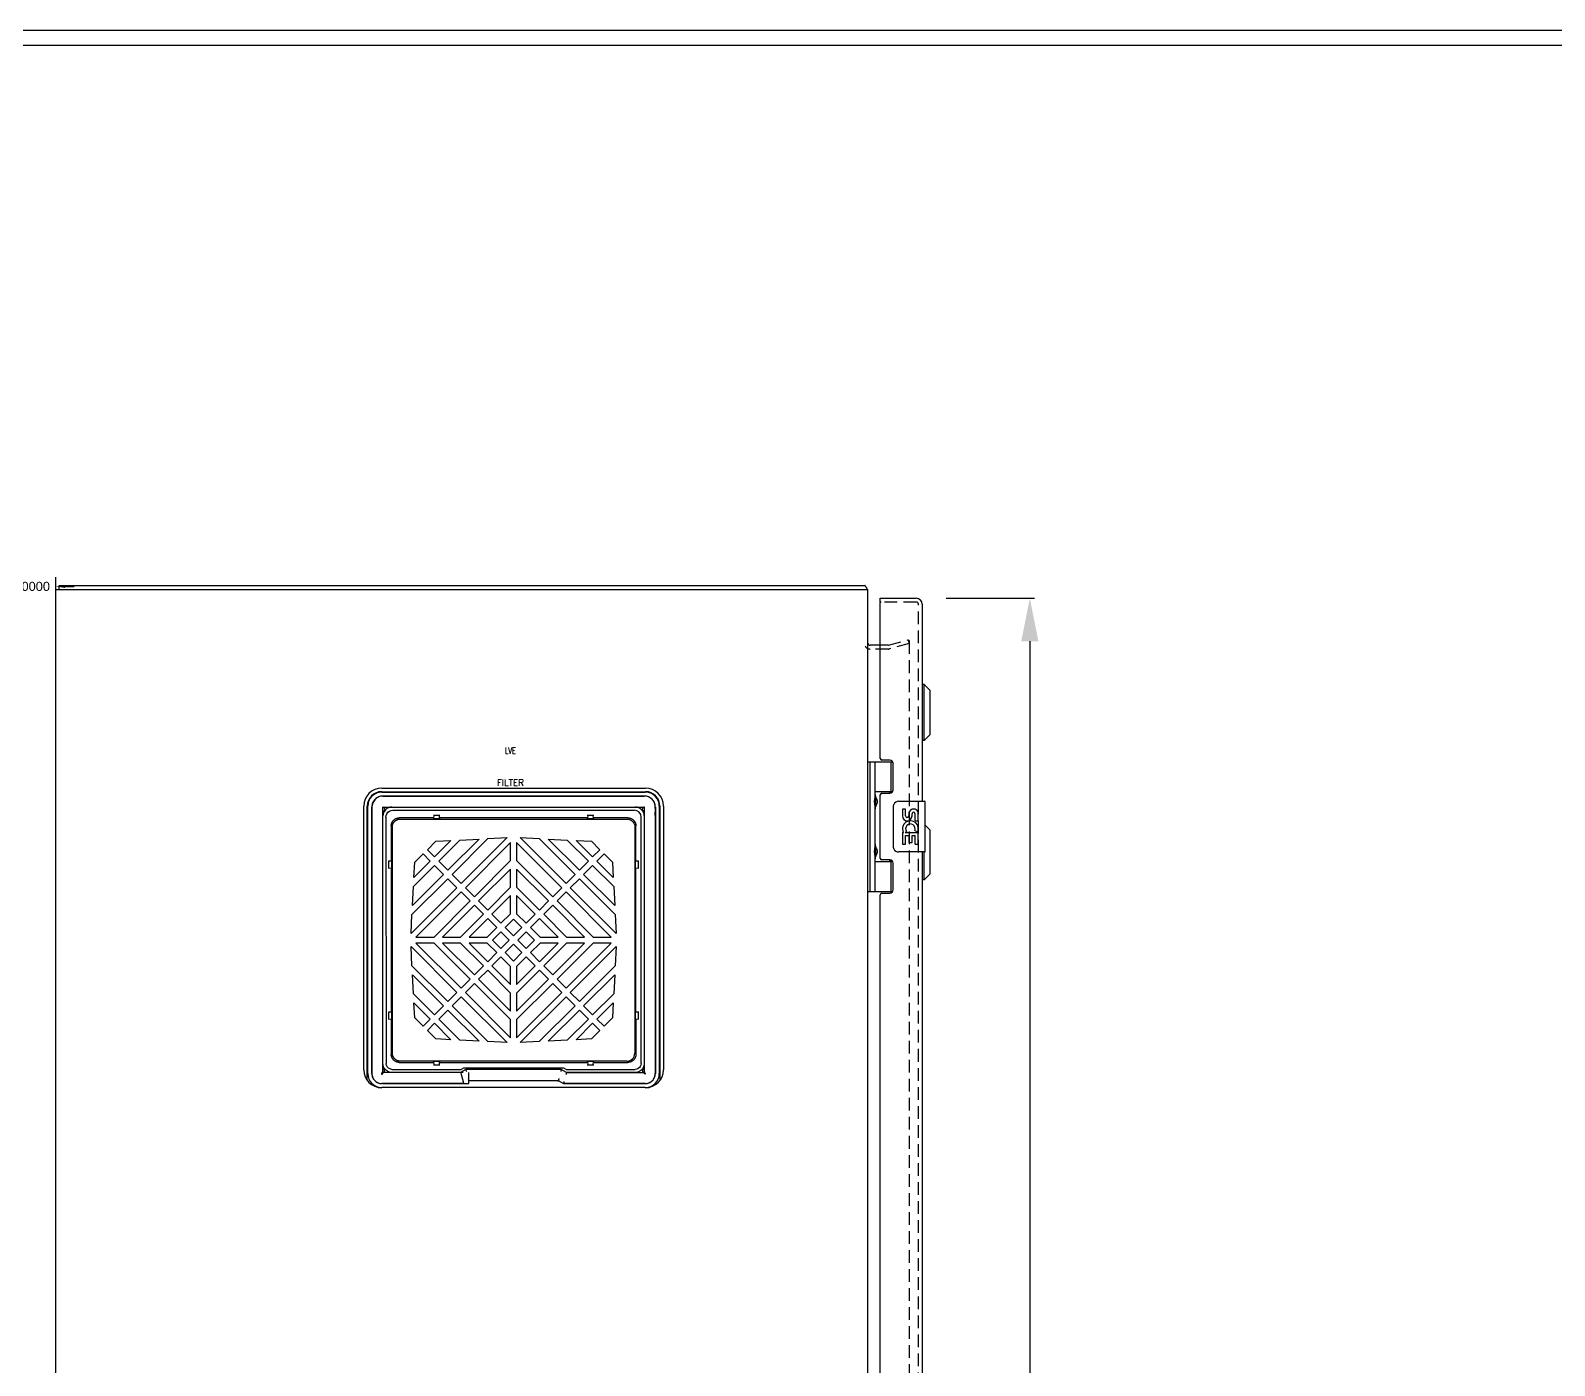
# Model space of a CAD drawing. Header units: inches. Extents: x 0 to 102, y 0 to 66.
# Drawn here: x 19.88 to 49.9, y 39.39 to 65.71 of the extents above; entities that cross this region are included whole.
import ezdxf
from ezdxf.enums import TextEntityAlignment as Align

# ---------------------------------------------------------------- set-up
doc = ezdxf.new("R2010")
doc.units = ezdxf.units.IN
doc.header["$MEASUREMENT"] = 0
doc.linetypes.add('HIDDEN', pattern=[0.375, 0.25, -0.125])
for name, color, linetype in [('DEFAULT_2', 8, 'HIDDEN'), ('DIMENSIONS', 7, 'Continuous'), ('DOOR_ASSEMBLY', 7, 'Continuous'), ('PLOC', 8, 'Continuous'), ('PMISC', 7, 'Continuous'), ('PSYMS', 7, 'Continuous')]:
    doc.layers.add(name, color=color, linetype=linetype)
doc.styles.add('Fields', font='simplex.shx', dxfattribs={"height": 0.185})
doc.styles.get("Standard").update_dxf_attribs({"font": 'arial.ttf'})
doc.styles.add('WD', font='romans.shx', dxfattribs={"height": 0.185})
doc.dimstyles.new('DIMSTYLE_1', dxfattribs={"dimtxt": 0.634328, "dimasz": 0.845771, "dimexe": 0.09, "dimexo": 0.07, "dimgap": 0.0375, "dimtad": 0, "dimtih": 1, "dimtoh": 1, "dimzin": 4, "dimdsep": 46, "dimtxsty": 'Standard', "dimblk": '_FILLED', "dimblk1": '_FILLED', "dimblk2": '_FILLED', "dimcen": 0.09, "dimadec": 3, "dimazin": 1, "dimtfac": 1, "dimtdec": 3, "dimtofl": 0, "dimtmove": 0, "dimatfit": 3, "dimldrblk": '_FILLED', "dimfxl": 1, "dimtolj": 1, "dimtzin": 4, "dimarcsym": 0})
doc.dimstyles.get("Standard").update_dxf_attribs({"dimtxt": 0.18, "dimasz": 0.18, "dimexe": 0.18, "dimexo": 0.0625, "dimgap": 0.09, "dimtad": 0, "dimtih": 1, "dimtoh": 1, "dimdec": 4, "dimzin": 0, "dimdsep": 46, "dimtxsty": 'Standard', "dimcen": 0.09, "dimadec": 0, "dimazin": 0, "dimtfac": 1, "dimtdec": 4, "dimtofl": 0, "dimtmove": 0, "dimatfit": 3, "dimfxl": 1, "dimtolj": 1, "dimtzin": 0, "dimarcsym": 0})

# ---------------------------------------------------------------- blocks, each defined once
blk = doc.blocks.new('RG_Master_Ver_4_2_2')
at = {"color": 3}
blk.add_line((34.028, 21.856), (0.25, 21.856), dxfattribs=at)
blk.add_lwpolyline([(0, -0.044), (34.25, -0.044), (34.25, 21.956), (0, 21.956)], close=True, dxfattribs=at)
at = {"style": 'Fields'}
for tag, p in [('DESCRIPTION_3', (13.116, 1.307)), ('DRN_3', (15.472, 1.307)), ('CHK_3', (16.529, 1.307)), ('APP_3', (17.552, 1.307)), ('DATE_3', (18.829, 1.307)), ('CUSTOMER', (28.997, 1.214)), ('DRAWING_DESC', (32.229, 1.246)), ('DESCRIPTION_2', (13.116, 0.951)), ('DRN_2', (15.472, 0.951)), ('CHK_2', (16.529, 0.951)), ('APP_2', (17.552, 0.951)), ('DATE_2', (18.829, 0.951)), ('SIZE', (30.715, 0.894)), ('DRAWING_#', (32.125, 0.894)), ('REV', (33.543, 0.894)), ('DESCRIPTION_1', (13.116, 0.596)), ('DRN_1', (15.472, 0.596)), ('CHK_1', (16.529, 0.596)), ('APP_1', (17.552, 0.596)), ('DATE_1', (18.829, 0.596)), ('PROJECT_#', (28.981, 0.581)), ('DRN_BY', (30.875, 0.524)), ('CHK_BY', (31.762, 0.524)), ('APP_BY', (32.75, 0.524)), ('SCALE', (33.652, 0.524)), ('PROJECT_NAME', (29.021, 0.176)), ('SHEETNUM', (32.753, 0.176)), ('TTL_SHTS', (33.547, 0.176))]:
    blk.add_attdef(tag, text='', height=0.125, dxfattribs=at).set_placement(p, align=Align.CENTER)
at = {"style": 'Fields', "flags": 9}
blk.add_attdef('WD_TB', (9.953, 0.194), '', height=0.0638, dxfattribs=at)
blk = doc.blocks.new('_FILLED')
at = {"color": 0, "linetype": 'ByBlock'}
blk.add_solid([(0, 0), (-1, 0.2), (-1, -0.2)], dxfattribs=at)
blk = doc.blocks.new('*D5')
at = {"layer": 'Defpoints', "color": 0, "linetype": 'Continuous', "transparency": 16777216}
for p in [(37.848, 54.516), (37.848, 19.016), (39.563, 19.016)]:
    blk.add_point(p, dxfattribs=at)
at = {"layer": 'DIMENSIONS', "color": 0, "linetype": 'Continuous', "lineweight": -2, "transparency": 16777216}
for p, q in [((37.918, 54.516), (39.653, 54.516)), ((39.563, 53.671), (39.563, 37.689)), ((39.563, 19.862), (39.563, 35.817)), ((37.918, 19.016), (39.653, 19.016))]:
    blk.add_line(p, q, dxfattribs=at)
at = {"layer": 'DIMENSIONS', "color": 0, "linetype": 'Continuous', "lineweight": -2, "transparency": 16777216, "xscale": 0.8457711443000001, "yscale": 0.8457711443000001, "zscale": 0.8457711443000001}
for p, rotation in [((39.563, 54.516), 90), ((39.563, 19.016), 270)]:
    blk.add_blockref('_FILLED', p, dxfattribs=dict(at, rotation=rotation))
at = {"layer": 'DIMENSIONS', "color": 0, "linetype": 'Continuous', "transparency": 16777216, "insert": (39.563, 37.652), "char_height": 0.6343, "width": 2.65522, "attachment_point": 2, "line_spacing_factor": 0.9}
blk.add_mtext('\\A1;35.50\\PDOOR', dxfattribs=at)
blk = doc.blocks.new('SEN_N12_FG44')
at = {"color": 7, "linetype": 'Continuous'}
for p, q in [((0.339, 5.89), (5.536, 5.89)), ((0.339, 5.819), (5.536, 5.819)), ((-0.015, 0.339), (-0.015, 5.536)), ((0.056, 0.126), (0.056, 5.536)), ((0.561, 5.456), (5.314, 5.456)), ((5.819, 5.536), (5.819, 0.126)), ((5.89, 5.536), (5.89, 0.339)), ((0.423, 5.318), (0.427, 5.351)), ((0.423, 5.318), (0.425, 0.642)), ((0.427, 5.351), (0.44, 5.384)), ((5.45, 0.462), (5.452, 5.318)), ((0.425, 0.642), (0.425, 0.462)), ((0.473, 0.371), (0.46, 0.383)), ((0.541, 0.347), (1.903, 0.344)), ((1.95, 0.372), (1.903, 0.344)), ((3.925, 0.372), (1.95, 0.372)), ((3.972, 0.344), (3.925, 0.372)), ((3.972, 0.344), (5.334, 0.347)), ((5.415, 0.382), (5.392, 0.364)), ((5.449, 0.458), (5.444, 0.431)), ((1.895, 0.285), (1.896, 0.282)), ((1.896, 0.282), (1.899, 0.271)), ((1.906, 0.245), (1.943, 0.106)), ((1.95, 0.081), (1.953, 0.07)), ((1.953, 0.07), (1.953, 0.067)), ((2.053, 0.067), (2.053, 0.285)), ((3.82, 0.106), (3.82, 0.126))]:
    blk.add_line(p, q, dxfattribs=at)
at = {"color": 6, "linetype": 'Continuous'}
for p, q in [((0.343, 5.812), (5.532, 5.812)), ((0.363, 5.734), (5.512, 5.734)), ((0.067, 0.264), (0.067, 5.536)), ((0.145, 0.264), (0.145, 5.516)), ((0.362, 5.516), (0.363, 5.516)), ((0.362, 5.516), (0.362, 5.516)), ((0.363, 5.516), (0.363, 5.517)), ((0.363, 0.423), (0.363, 5.517)), ((0.363, 5.516), (0.579, 5.516)), ((0.363, 5.516), (0.363, 5.516)), ((0.363, 5.516), (0.363, 5.516)), ((0.378, 5.508), (0.378, 5.507)), ((0.378, 5.507), (0.38, 5.506)), ((0.38, 5.506), (0.381, 5.505)), ((0.387, 5.501), (0.384, 5.503)), ((0.391, 5.495), (0.394, 5.49)), ((0.539, 5.515), (5.336, 5.515)), ((0.579, 5.516), (5.512, 5.516)), ((5.48, 5.457), (5.48, 5.457)), ((5.493, 5.504), (5.491, 5.503)), ((5.497, 5.507), (5.495, 5.506)), ((5.497, 5.507), (5.497, 5.507)), ((5.512, 5.517), (5.512, 0.281)), ((5.512, 5.516), (5.512, 5.516)), ((5.512, 5.516), (5.512, 5.516)), ((5.512, 5.516), (5.512, 5.516)), ((5.512, 5.516), (5.512, 5.516)), ((5.73, 5.516), (5.73, 0.264)), ((5.808, 5.536), (5.808, 0.264)), ((0.364, 0.461), (0.364, 5.34)), ((0.528, 5.146), (0.528, 4.465)), ((0.55, 0.664), (0.55, 5.124)), ((1.351, 5.304), (0.685, 5.304)), ((0.708, 5.281), (5.167, 5.281)), ((1.351, 5.304), (1.363, 5.289)), ((1.358, 5.355), (1.486, 5.355)), ((1.368, 5.355), (1.363, 5.289)), ((1.363, 5.289), (1.481, 5.289)), ((1.481, 5.289), (1.475, 5.355)), ((1.481, 5.289), (1.493, 5.304)), ((4.382, 5.304), (1.493, 5.304)), ((4.382, 5.304), (4.394, 5.289)), ((4.389, 5.355), (4.517, 5.355)), ((4.4, 5.355), (4.394, 5.289)), ((4.394, 5.289), (4.512, 5.289)), ((4.512, 5.289), (4.507, 5.355)), ((4.512, 5.289), (4.524, 5.304)), ((5.19, 5.304), (4.524, 5.304)), ((5.325, 5.124), (5.325, 0.664)), ((5.347, 4.465), (5.347, 5.146)), ((5.511, 5.34), (5.511, 0.461)), ((5.73, 5.064), (5.73, 5.308)), ((1.239, 4.676), (1.404, 4.841)), ((1.381, 4.534), (1.704, 4.857)), ((1.404, 4.841), (1.704, 4.857)), ((1.881, 4.866), (1.464, 4.45)), ((1.642, 4.272), (2.257, 4.886)), ((2.433, 4.895), (1.726, 4.188)), ((1.881, 4.866), (2.257, 4.886)), ((1.904, 4.01), (2.809, 4.915)), ((2.878, 4.818), (1.988, 3.927)), ((2.433, 4.895), (2.809, 4.915)), ((2.878, 4.461), (2.878, 4.818)), ((3.887, 3.927), (2.997, 4.818)), ((2.997, 4.818), (2.997, 4.461)), ((3.066, 4.915), (3.442, 4.895)), ((3.971, 4.01), (3.066, 4.915)), ((3.442, 4.895), (4.149, 4.188)), ((3.618, 4.886), (4.233, 4.272)), ((3.618, 4.886), (3.994, 4.866)), ((4.411, 4.45), (3.994, 4.866)), ((4.171, 4.857), (4.494, 4.534)), ((4.171, 4.857), (4.471, 4.841)), ((4.471, 4.841), (4.636, 4.676)), ((5.73, 4.786), (5.73, 5.064)), ((0.99, 4.428), (1.155, 4.592)), ((1.297, 4.45), (1.155, 4.592)), ((1.239, 4.676), (1.381, 4.534)), ((4.494, 4.534), (4.636, 4.676)), ((4.72, 4.592), (4.578, 4.45)), ((4.72, 4.592), (4.885, 4.428)), ((5.73, 0.478), (5.73, 4.786)), ((0.477, 4.307), (0.477, 4.458)), ((0.542, 4.453), (0.477, 4.447)), ((0.477, 4.317), (0.542, 4.312)), ((0.542, 4.453), (0.528, 4.465)), ((0.528, 4.3), (0.542, 4.312)), ((0.528, 4.3), (0.528, 1.489)), ((0.542, 4.312), (0.542, 4.453)), ((1.381, 4.367), (0.965, 3.951)), ((0.975, 4.127), (1.297, 4.45)), ((0.975, 4.127), (0.99, 4.428)), ((1.559, 4.188), (1.381, 4.367)), ((1.464, 4.45), (1.642, 4.272)), ((2.166, 3.749), (2.878, 4.461)), ((2.878, 4.294), (2.249, 3.665)), ((2.878, 3.938), (2.878, 4.294)), ((2.997, 4.461), (3.709, 3.749)), ((3.626, 3.665), (2.997, 4.294)), ((2.997, 4.294), (2.997, 3.938)), ((4.233, 4.272), (4.411, 4.45)), ((4.494, 4.367), (4.316, 4.188)), ((4.91, 3.951), (4.494, 4.367)), ((4.578, 4.45), (4.9, 4.127)), ((4.885, 4.428), (4.9, 4.127)), ((5.347, 4.465), (5.333, 4.453)), ((5.333, 4.453), (5.333, 4.312)), ((5.398, 4.447), (5.333, 4.453)), ((5.333, 4.312), (5.398, 4.317)), ((5.333, 4.312), (5.347, 4.3)), ((5.347, 1.489), (5.347, 4.3)), ((5.398, 4.307), (5.398, 4.458)), ((0.917, 3.023), (1.821, 3.927)), ((1.642, 4.105), (0.936, 3.399)), ((0.946, 3.575), (1.559, 4.188)), ((0.946, 3.575), (0.965, 3.951)), ((1.821, 3.927), (1.642, 4.105)), ((1.726, 4.188), (1.904, 4.01)), ((1.988, 3.927), (2.166, 3.749)), ((2.428, 3.487), (2.878, 3.938)), ((2.997, 3.938), (3.447, 3.487)), ((3.709, 3.749), (3.887, 3.927)), ((3.971, 4.01), (4.149, 4.188)), ((4.233, 4.105), (4.054, 3.927)), ((4.054, 3.927), (4.958, 3.023)), ((4.939, 3.399), (4.233, 4.105)), ((4.316, 4.188), (4.929, 3.575)), ((4.91, 3.951), (4.929, 3.575)), ((1.904, 3.843), (1.014, 2.953)), ((1.37, 2.953), (2.082, 3.665)), ((2.082, 3.665), (1.904, 3.843)), ((2.249, 3.665), (2.428, 3.487)), ((2.878, 3.771), (2.511, 3.403)), ((2.878, 3.414), (2.878, 3.771)), ((3.364, 3.403), (2.997, 3.771)), ((2.997, 3.771), (2.997, 3.414)), ((3.447, 3.487), (3.626, 3.665)), ((3.971, 3.843), (3.793, 3.665)), ((3.793, 3.665), (4.505, 2.953)), ((4.861, 2.953), (3.971, 3.843)), ((0.917, 3.023), (0.936, 3.399)), ((2.166, 3.582), (1.538, 2.953)), ((1.894, 2.953), (2.344, 3.403)), ((2.428, 3.32), (2.061, 2.953)), ((2.344, 3.403), (2.166, 3.582)), ((2.606, 3.142), (2.428, 3.32)), ((2.511, 3.403), (2.689, 3.225)), ((2.689, 3.225), (2.878, 3.414)), ((2.937, 3.306), (2.773, 3.142)), ((3.102, 3.142), (2.937, 3.306)), ((2.997, 3.414), (3.186, 3.225)), ((3.186, 3.225), (3.364, 3.403)), ((3.447, 3.32), (3.269, 3.142)), ((3.814, 2.953), (3.447, 3.32)), ((3.709, 3.582), (3.531, 3.403)), ((3.531, 3.403), (3.981, 2.953)), ((4.337, 2.953), (3.709, 3.582)), ((4.939, 3.399), (4.958, 3.023)), ((2.417, 2.953), (2.606, 3.142)), ((2.689, 3.058), (2.525, 2.894)), ((2.853, 2.894), (2.689, 3.058)), ((2.773, 3.142), (2.937, 2.977)), ((2.937, 2.977), (3.102, 3.142)), ((3.186, 3.058), (3.022, 2.894)), ((3.35, 2.894), (3.186, 3.058)), ((3.269, 3.142), (3.458, 2.953)), ((1.821, 1.862), (0.917, 2.766)), ((0.936, 2.39), (0.917, 2.766)), ((1.014, 2.953), (1.37, 2.953)), ((1.37, 2.835), (1.014, 2.835)), ((1.014, 2.835), (1.904, 1.945)), ((2.082, 2.123), (1.37, 2.835)), ((1.538, 2.953), (1.894, 2.953)), ((1.894, 2.835), (1.538, 2.835)), ((1.538, 2.835), (2.166, 2.207)), ((2.344, 2.385), (1.894, 2.835)), ((2.061, 2.953), (2.417, 2.953)), ((2.417, 2.835), (2.061, 2.835)), ((2.061, 2.835), (2.428, 2.468)), ((2.606, 2.647), (2.417, 2.835)), ((2.525, 2.894), (2.689, 2.73)), ((2.689, 2.73), (2.853, 2.894)), ((2.937, 2.811), (2.773, 2.647)), ((3.102, 2.647), (2.937, 2.811)), ((3.022, 2.894), (3.186, 2.73)), ((3.186, 2.73), (3.35, 2.894)), ((3.458, 2.835), (3.269, 2.647)), ((3.447, 2.468), (3.814, 2.835)), ((3.458, 2.953), (3.814, 2.953)), ((3.814, 2.835), (3.458, 2.835)), ((3.981, 2.835), (3.531, 2.385)), ((3.709, 2.207), (4.337, 2.835)), ((4.505, 2.835), (3.793, 2.123)), ((3.971, 1.945), (4.861, 2.835)), ((3.981, 2.953), (4.337, 2.953)), ((4.337, 2.835), (3.981, 2.835)), ((4.958, 2.766), (4.054, 1.862)), ((4.505, 2.953), (4.861, 2.953)), ((4.861, 2.835), (4.505, 2.835)), ((4.958, 2.766), (4.939, 2.39)), ((2.428, 2.468), (2.606, 2.647)), ((2.689, 2.563), (2.511, 2.385)), ((2.878, 2.374), (2.689, 2.563)), ((2.773, 2.647), (2.937, 2.482)), ((2.937, 2.482), (3.102, 2.647)), ((3.186, 2.563), (2.997, 2.374)), ((3.364, 2.385), (3.186, 2.563)), ((3.269, 2.647), (3.447, 2.468)), ((0.936, 2.39), (1.642, 1.683)), ((1.559, 1.6), (0.946, 2.213)), ((0.965, 1.837), (0.946, 2.213)), ((1.904, 1.945), (2.082, 2.123)), ((2.166, 2.207), (2.344, 2.385)), ((2.428, 2.301), (2.249, 2.123)), ((2.249, 2.123), (2.878, 1.494)), ((2.878, 1.851), (2.428, 2.301)), ((2.511, 2.385), (2.878, 2.018)), ((2.878, 2.018), (2.878, 2.374)), ((2.997, 2.018), (3.364, 2.385)), ((2.997, 2.374), (2.997, 2.018)), ((3.447, 2.301), (2.997, 1.851)), ((2.997, 1.494), (3.626, 2.123)), ((3.626, 2.123), (3.447, 2.301)), ((3.531, 2.385), (3.709, 2.207)), ((3.793, 2.123), (3.971, 1.945)), ((4.233, 1.683), (4.939, 2.39)), ((4.929, 2.213), (4.316, 1.6)), ((4.929, 2.213), (4.91, 1.837)), ((0.965, 1.837), (1.381, 1.422)), ((1.642, 1.683), (1.821, 1.862)), ((2.166, 2.04), (1.988, 1.862)), ((1.988, 1.862), (2.878, 0.971)), ((2.878, 1.327), (2.166, 2.04)), ((2.878, 1.494), (2.878, 1.851)), ((3.709, 2.04), (2.997, 1.327)), ((2.997, 0.971), (3.887, 1.862)), ((2.997, 1.851), (2.997, 1.494)), ((3.887, 1.862), (3.709, 2.04)), ((4.054, 1.862), (4.233, 1.683)), ((4.494, 1.422), (4.91, 1.837)), ((0.99, 1.361), (0.975, 1.661)), ((1.297, 1.338), (0.975, 1.661)), ((1.381, 1.422), (1.559, 1.6)), ((1.642, 1.516), (1.464, 1.338)), ((2.257, 0.902), (1.642, 1.516)), ((1.904, 1.778), (1.726, 1.6)), ((1.726, 1.6), (2.433, 0.893)), ((2.809, 0.873), (1.904, 1.778)), ((3.971, 1.778), (3.066, 0.873)), ((3.442, 0.893), (4.149, 1.6)), ((4.233, 1.516), (3.618, 0.902)), ((4.149, 1.6), (3.971, 1.778)), ((4.411, 1.338), (4.233, 1.516)), ((4.316, 1.6), (4.494, 1.422)), ((4.9, 1.661), (4.578, 1.338)), ((4.9, 1.661), (4.885, 1.361)), ((0.477, 1.33), (0.477, 1.482)), ((0.542, 1.477), (0.477, 1.471)), ((0.477, 1.341), (0.542, 1.335)), ((0.542, 1.477), (0.528, 1.489)), ((0.528, 1.323), (0.542, 1.335)), ((0.528, 1.323), (0.528, 0.642)), ((0.542, 1.335), (0.542, 1.477)), ((1.155, 1.196), (0.99, 1.361)), ((1.155, 1.196), (1.297, 1.338)), ((1.381, 1.255), (1.239, 1.112)), ((1.704, 0.931), (1.381, 1.255)), ((1.464, 1.338), (1.881, 0.922)), ((2.878, 0.971), (2.878, 1.327)), ((2.997, 1.327), (2.997, 0.971)), ((3.994, 0.922), (4.411, 1.338)), ((4.494, 1.255), (4.171, 0.931)), ((4.636, 1.112), (4.494, 1.255)), ((4.578, 1.338), (4.72, 1.196)), ((4.885, 1.361), (4.72, 1.196)), ((5.347, 1.489), (5.333, 1.477)), ((5.333, 1.477), (5.333, 1.335)), ((5.398, 1.471), (5.333, 1.477)), ((5.333, 1.335), (5.398, 1.341)), ((5.333, 1.335), (5.347, 1.323)), ((5.347, 1.323), (5.347, 0.642)), ((5.398, 1.33), (5.398, 1.482)), ((1.404, 0.947), (1.239, 1.112)), ((1.704, 0.931), (1.404, 0.947)), ((2.257, 0.902), (1.881, 0.922)), ((3.994, 0.922), (3.618, 0.902)), ((4.471, 0.947), (4.171, 0.931)), ((4.636, 1.112), (4.471, 0.947)), ((2.809, 0.873), (2.433, 0.893)), ((3.442, 0.893), (3.066, 0.873)), ((0.363, 0.359), (0.363, 0.423)), ((0.363, 0.315), (0.363, 0.359)), ((0.377, 0.394), (0.37, 0.416)), ((0.388, 0.373), (0.377, 0.394)), ((0.4, 0.354), (0.388, 0.373)), ((0.416, 0.337), (0.4, 0.354)), ((0.433, 0.322), (0.416, 0.337)), ((0.685, 0.485), (1.351, 0.485)), ((5.167, 0.507), (0.708, 0.507)), ((1.363, 0.499), (1.351, 0.485)), ((1.358, 0.434), (1.486, 0.434)), ((1.363, 0.499), (1.368, 0.434)), ((1.481, 0.499), (1.363, 0.499)), ((1.475, 0.434), (1.481, 0.499)), ((1.493, 0.485), (1.481, 0.499)), ((1.493, 0.485), (4.382, 0.485)), ((1.997, 0.344), (1.895, 0.285)), ((3.878, 0.344), (1.997, 0.344)), ((3.98, 0.285), (3.878, 0.344)), ((4.394, 0.499), (4.382, 0.485)), ((4.389, 0.434), (4.517, 0.434)), ((4.394, 0.499), (4.4, 0.434)), ((4.512, 0.499), (4.394, 0.499)), ((4.507, 0.434), (4.512, 0.499)), ((4.524, 0.485), (4.512, 0.499)), ((4.524, 0.485), (5.19, 0.485)), ((5.459, 0.337), (5.442, 0.322)), ((5.475, 0.354), (5.459, 0.337)), ((5.487, 0.373), (5.475, 0.354)), ((5.498, 0.394), (5.487, 0.373)), ((5.73, 0.416), (5.73, 0.478)), ((0.33, 0.263), (0.341, 0.264)), ((0.341, 0.264), (0.352, 0.265)), ((0.341, 0.251), (0.341, 0.245)), ((0.341, 0.245), (0.341, 0.241)), ((0.342, 0.285), (0.342, 0.28)), ((0.342, 0.28), (0.342, 0.27)), ((1.954, 0.066), (0.343, 0.066)), ((0.352, 0.265), (0.363, 0.265)), ((0.438, 0.285), (0.394, 0.285)), ((1.943, 0.285), (0.438, 0.285)), ((1.895, 0.285), (0.54, 0.285)), ((2.056, 0.126), (3.819, 0.126)), ((3.819, 0.126), (3.922, 0.067)), ((5.532, 0.066), (3.921, 0.066)), ((5.335, 0.285), (3.98, 0.285)), ((3.98, 0.285), (5.513, 0.285)), ((5.512, 0.265), (5.519, 0.265)), ((5.519, 0.265), (5.525, 0.264)), ((5.525, 0.264), (5.541, 0.263)), ((5.532, -0.011), (0.343, -0.011))]:
    blk.add_line(p, q, dxfattribs=at)
for points in [[(0.363, 5.734), (0.341, 5.733), (0.32, 5.73), (0.299, 5.725), (0.279, 5.718), (0.26, 5.708), (0.242, 5.697), (0.224, 5.685), (0.209, 5.67), (0.194, 5.654), (0.182, 5.637), (0.171, 5.619), (0.161, 5.6), (0.154, 5.579), (0.149, 5.559), (0.146, 5.538), (0.145, 5.516)], [(5.342, 5.733), (0.386, 5.733), (0.317, 5.729), (0.252, 5.703), (0.201, 5.661), (0.162, 5.6), (0.146, 5.528), (0.145, 5.454), (0.145, 5.377), (0.145, 5.298), (0.145, 1.089)], [(5.471, 5.733), (5.406, 5.733), (5.342, 5.733)], [(5.73, 5.308), (5.729, 5.383), (5.73, 5.452), (5.729, 5.523), (5.718, 5.586), (5.689, 5.643), (5.645, 5.688), (5.593, 5.718), (5.535, 5.732), (5.471, 5.733)], [(5.73, 5.516), (5.729, 5.538), (5.726, 5.559), (5.721, 5.579), (5.714, 5.6), (5.704, 5.619), (5.693, 5.637), (5.681, 5.654), (5.666, 5.67), (5.651, 5.685), (5.633, 5.697), (5.615, 5.708), (5.596, 5.718), (5.576, 5.725), (5.555, 5.73), (5.534, 5.733), (5.512, 5.734)], [(0.363, 5.516), (0.363, 5.516), (0.363, 5.516), (0.362, 5.516), (0.362, 5.516)], [(0.363, 5.516), (0.363, 5.516), (0.363, 5.516), (0.363, 5.516), (0.363, 5.516), (0.363, 5.516), (0.363, 5.516)], [(0.363, 5.516), (0.363, 5.516), (0.363, 5.516), (0.363, 5.516), (0.363, 5.516), (0.363, 5.516)], [(0.363, 5.516), (0.363, 5.516), (0.363, 5.516)], [(0.373, 5.436), (0.369, 5.435), (0.364, 5.434), (0.363, 5.434)], [(0.395, 5.456), (0.393, 5.453), (0.391, 5.451), (0.389, 5.448), (0.387, 5.445), (0.384, 5.443), (0.381, 5.44), (0.377, 5.438), (0.373, 5.436)], [(0.384, 5.503), (0.381, 5.505), (0.378, 5.507)], [(0.385, 5.502), (0.385, 5.502), (0.383, 5.504), (0.38, 5.506), (0.378, 5.507)], [(0.379, 5.507), (0.381, 5.506), (0.382, 5.505)], [(0.381, 5.505), (0.383, 5.504), (0.385, 5.503)], [(0.382, 5.505), (0.384, 5.503), (0.385, 5.502)], [(0.385, 5.503), (0.386, 5.501), (0.388, 5.499), (0.39, 5.498), (0.391, 5.496)], [(0.391, 5.495), (0.389, 5.498), (0.387, 5.5), (0.385, 5.502)], [(0.391, 5.496), (0.389, 5.498), (0.387, 5.501)], [(0.394, 5.49), (0.396, 5.485), (0.398, 5.48)], [(0.397, 5.463), (0.396, 5.46), (0.395, 5.456)], [(0.398, 5.471), (0.398, 5.467), (0.397, 5.463)], [(0.398, 5.48), (0.398, 5.475), (0.398, 5.471)], [(5.477, 5.475), (5.477, 5.478), (5.478, 5.482), (5.479, 5.485), (5.48, 5.488), (5.482, 5.492), (5.484, 5.495)], [(5.477, 5.467), (5.477, 5.47), (5.477, 5.472), (5.477, 5.475)], [(5.479, 5.46), (5.478, 5.462), (5.478, 5.465), (5.477, 5.467)], [(5.48, 5.457), (5.48, 5.458), (5.479, 5.46)], [(5.489, 5.444), (5.487, 5.446), (5.486, 5.448), (5.485, 5.449), (5.483, 5.451), (5.482, 5.453), (5.481, 5.455), (5.481, 5.456), (5.48, 5.457)], [(5.484, 5.495), (5.486, 5.498), (5.487, 5.499)], [(5.491, 5.503), (5.489, 5.501), (5.487, 5.499), (5.485, 5.497)], [(5.487, 5.499), (5.487, 5.5), (5.489, 5.501), (5.491, 5.503), (5.492, 5.504)], [(5.488, 5.501), (5.488, 5.5), (5.487, 5.499)], [(5.488, 5.5), (5.487, 5.5), (5.487, 5.499)], [(5.491, 5.503), (5.49, 5.502), (5.488, 5.501)], [(5.495, 5.44), (5.493, 5.441), (5.491, 5.443), (5.489, 5.444)], [(5.495, 5.506), (5.493, 5.505), (5.491, 5.503)], [(5.492, 5.504), (5.494, 5.505), (5.496, 5.507), (5.497, 5.507)], [(5.496, 5.507), (5.495, 5.506), (5.494, 5.505)], [(5.502, 5.436), (5.5, 5.437), (5.497, 5.439), (5.495, 5.44)], [(5.512, 5.434), (5.508, 5.434), (5.505, 5.435), (5.502, 5.436)], [(5.512, 5.516), (5.512, 5.516), (5.512, 5.516), (5.512, 5.516)], [(5.512, 5.516), (5.512, 5.516), (5.512, 5.516), (5.512, 5.516), (5.512, 5.516), (5.512, 5.516), (5.512, 5.516), (5.512, 5.516), (5.512, 5.516), (5.512, 5.516), (5.512, 5.516), (5.512, 5.516)], [(5.512, 5.516), (5.512, 5.516), (5.512, 5.516), (5.512, 5.516), (5.512, 5.516), (5.512, 5.516), (5.512, 5.516)], [(5.512, 5.516), (5.512, 5.516), (5.512, 5.516), (5.512, 5.516)], [(0.528, 5.146), (0.528, 5.153), (0.529, 5.16), (0.529, 5.166), (0.53, 5.173), (0.531, 5.179), (0.533, 5.185), (0.535, 5.191), (0.537, 5.197), (0.539, 5.203), (0.541, 5.209), (0.544, 5.215), (0.546, 5.22), (0.549, 5.225), (0.552, 5.23), (0.556, 5.235), (0.559, 5.24), (0.563, 5.245), (0.566, 5.249), (0.57, 5.253), (0.574, 5.258), (0.578, 5.261), (0.583, 5.265), (0.587, 5.269), (0.592, 5.273), (0.596, 5.276), (0.601, 5.279), (0.606, 5.282), (0.612, 5.285), (0.617, 5.288), (0.623, 5.291), (0.629, 5.293), (0.634, 5.295), (0.64, 5.297), (0.647, 5.299), (0.653, 5.3), (0.659, 5.301), (0.666, 5.302), (0.672, 5.303), (0.679, 5.304), (0.685, 5.304)], [(0.55, 5.124), (0.55, 5.127), (0.55, 5.13), (0.55, 5.133), (0.551, 5.136), (0.551, 5.14), (0.551, 5.143), (0.552, 5.146), (0.552, 5.149), (0.553, 5.152), (0.553, 5.155), (0.554, 5.158), (0.555, 5.161), (0.555, 5.164), (0.556, 5.167), (0.557, 5.17), (0.558, 5.173), (0.559, 5.176), (0.56, 5.178), (0.561, 5.181), (0.562, 5.184), (0.563, 5.187), (0.565, 5.19), (0.566, 5.193), (0.567, 5.196), (0.569, 5.198), (0.57, 5.201), (0.572, 5.204), (0.573, 5.206), (0.575, 5.209), (0.577, 5.212), (0.578, 5.214), (0.58, 5.217), (0.582, 5.219), (0.584, 5.221), (0.586, 5.224), (0.588, 5.226), (0.59, 5.229), (0.592, 5.231), (0.594, 5.233), (0.596, 5.235), (0.599, 5.238), (0.601, 5.24), (0.603, 5.242), (0.605, 5.244), (0.608, 5.246), (0.61, 5.248), (0.613, 5.25), (0.615, 5.251), (0.618, 5.253), (0.62, 5.255), (0.623, 5.257), (0.625, 5.258), (0.628, 5.26), (0.631, 5.261), (0.633, 5.263), (0.636, 5.264), (0.639, 5.266), (0.642, 5.267), (0.645, 5.268), (0.647, 5.269), (0.65, 5.271), (0.653, 5.272), (0.656, 5.273), (0.659, 5.274), (0.662, 5.275), (0.665, 5.276), (0.668, 5.276), (0.671, 5.277), (0.674, 5.278), (0.677, 5.278), (0.68, 5.279), (0.683, 5.28), (0.686, 5.28), (0.689, 5.28), (0.692, 5.281), (0.695, 5.281), (0.698, 5.281), (0.701, 5.281), (0.705, 5.281), (0.708, 5.281)], [(5.167, 5.281), (5.192, 5.279), (5.216, 5.274), (5.239, 5.264), (5.26, 5.251), (5.279, 5.235), (5.295, 5.217), (5.308, 5.196), (5.317, 5.173), (5.323, 5.149), (5.325, 5.124)], [(5.19, 5.304), (5.196, 5.304), (5.203, 5.303), (5.209, 5.302), (5.216, 5.301), (5.222, 5.3), (5.228, 5.299), (5.235, 5.297), (5.241, 5.295), (5.246, 5.293), (5.252, 5.291), (5.258, 5.288), (5.263, 5.285), (5.269, 5.282), (5.274, 5.279), (5.279, 5.276), (5.283, 5.273), (5.288, 5.269), (5.292, 5.265), (5.297, 5.261), (5.301, 5.258), (5.305, 5.253), (5.309, 5.249), (5.312, 5.245), (5.316, 5.24), (5.319, 5.235), (5.323, 5.23), (5.326, 5.225), (5.329, 5.22), (5.331, 5.215), (5.334, 5.209), (5.336, 5.203), (5.338, 5.197), (5.34, 5.191), (5.342, 5.185), (5.344, 5.179), (5.345, 5.173), (5.346, 5.166), (5.346, 5.16), (5.347, 5.153), (5.347, 5.146)], [(0.145, 1.089), (0.145, 0.985), (0.145, 0.887)], [(0.145, 0.887), (0.145, 0.708), (0.145, 0.625), (0.145, 0.471)], [(0.685, 0.485), (0.679, 0.485), (0.672, 0.485), (0.666, 0.486), (0.659, 0.487), (0.653, 0.488), (0.647, 0.49), (0.64, 0.491), (0.634, 0.493), (0.629, 0.495), (0.623, 0.498), (0.617, 0.5), (0.612, 0.503), (0.606, 0.506), (0.601, 0.509), (0.596, 0.512), (0.592, 0.516), (0.587, 0.519), (0.583, 0.523), (0.578, 0.527), (0.574, 0.531), (0.57, 0.535), (0.566, 0.539), (0.563, 0.544), (0.559, 0.548), (0.556, 0.553), (0.552, 0.558), (0.549, 0.563), (0.546, 0.568), (0.544, 0.574), (0.541, 0.579), (0.539, 0.585), (0.537, 0.591), (0.535, 0.597), (0.533, 0.603), (0.531, 0.609), (0.53, 0.616), (0.529, 0.622), (0.529, 0.629), (0.528, 0.635), (0.528, 0.642)], [(0.708, 0.507), (0.705, 0.507), (0.701, 0.507), (0.698, 0.507), (0.695, 0.507), (0.692, 0.508), (0.689, 0.508), (0.686, 0.508), (0.683, 0.509), (0.68, 0.509), (0.677, 0.51), (0.674, 0.511), (0.671, 0.511), (0.668, 0.512), (0.665, 0.513), (0.662, 0.514), (0.659, 0.515), (0.656, 0.516), (0.653, 0.517), (0.65, 0.518), (0.647, 0.519), (0.645, 0.52), (0.642, 0.521), (0.639, 0.523), (0.636, 0.524), (0.633, 0.526), (0.631, 0.527), (0.628, 0.529), (0.625, 0.53), (0.623, 0.532), (0.62, 0.533), (0.618, 0.535), (0.615, 0.537), (0.613, 0.539), (0.61, 0.541), (0.608, 0.543), (0.605, 0.545), (0.603, 0.547), (0.601, 0.549), (0.599, 0.551), (0.596, 0.553), (0.594, 0.555), (0.592, 0.557), (0.59, 0.56), (0.588, 0.562), (0.586, 0.564), (0.584, 0.567), (0.582, 0.569), (0.58, 0.572), (0.578, 0.574), (0.577, 0.577), (0.575, 0.579), (0.573, 0.582), (0.572, 0.585), (0.57, 0.587), (0.569, 0.59), (0.567, 0.593), (0.566, 0.596), (0.565, 0.598), (0.563, 0.601), (0.562, 0.604), (0.561, 0.607), (0.56, 0.61), (0.559, 0.613), (0.558, 0.616), (0.557, 0.619), (0.556, 0.622), (0.555, 0.625), (0.555, 0.628), (0.554, 0.631), (0.553, 0.634), (0.553, 0.637), (0.552, 0.64), (0.552, 0.643), (0.551, 0.646), (0.551, 0.649), (0.551, 0.652), (0.55, 0.655), (0.55, 0.658), (0.55, 0.661), (0.55, 0.664)], [(5.347, 0.642), (5.347, 0.635), (5.346, 0.629), (5.346, 0.622), (5.345, 0.616), (5.344, 0.609), (5.342, 0.603), (5.34, 0.597), (5.338, 0.591), (5.336, 0.585), (5.334, 0.579), (5.331, 0.574), (5.329, 0.568), (5.326, 0.563), (5.323, 0.558), (5.319, 0.553), (5.316, 0.548), (5.312, 0.544), (5.309, 0.539), (5.305, 0.535), (5.301, 0.531), (5.297, 0.527), (5.292, 0.523), (5.288, 0.519), (5.283, 0.516), (5.279, 0.512), (5.274, 0.509), (5.269, 0.506), (5.263, 0.503), (5.258, 0.5), (5.252, 0.498), (5.246, 0.495), (5.241, 0.493), (5.235, 0.491), (5.228, 0.49), (5.222, 0.488), (5.216, 0.487), (5.209, 0.486), (5.203, 0.485), (5.196, 0.485), (5.19, 0.485)], [(0.145, 0.471), (0.146, 0.399), (0.145, 0.329), (0.146, 0.26), (0.157, 0.198), (0.186, 0.144), (0.232, 0.101), (0.291, 0.074), (0.36, 0.067)], [(0.376, 0.351), (0.372, 0.353), (0.368, 0.355), (0.364, 0.356), (0.363, 0.356)], [(0.363, 0.265), (0.363, 0.281), (0.363, 0.301), (0.363, 0.329)], [(0.37, 0.416), (0.366, 0.438), (0.364, 0.461)], [(0.473, 0.299), (0.452, 0.309), (0.433, 0.322)], [(1.997, 0.344), (1.998, 0.342), (1.999, 0.339), (2, 0.332), (2.003, 0.324), (2.005, 0.315), (2.008, 0.304)], [(3.878, 0.344), (3.877, 0.342), (3.876, 0.339), (3.875, 0.332), (3.872, 0.324), (3.87, 0.315), (3.867, 0.304)], [(5.442, 0.322), (5.423, 0.309), (5.402, 0.299)], [(5.511, 0.461), (5.509, 0.438), (5.505, 0.416), (5.498, 0.394)], [(5.512, 0.356), (5.511, 0.356), (5.507, 0.355), (5.503, 0.353), (5.499, 0.351)], [(5.514, 0.067), (5.583, 0.073), (5.642, 0.101), (5.686, 0.141), (5.715, 0.191), (5.728, 0.241), (5.73, 0.299), (5.73, 0.416)], [(0.145, 0.264), (0.146, 0.245), (0.149, 0.226), (0.153, 0.207), (0.16, 0.188), (0.168, 0.171), (0.178, 0.154), (0.19, 0.139), (0.203, 0.124), (0.217, 0.111), (0.233, 0.099), (0.25, 0.089), (0.267, 0.081), (0.285, 0.075), (0.304, 0.07), (0.323, 0.067), (0.343, 0.066)], [(0.342, 0.27), (0.341, 0.262), (0.341, 0.251)], [(0.342, 0.285), (0.346, 0.284), (0.347, 0.284), (0.349, 0.284), (0.35, 0.283), (0.352, 0.283), (0.355, 0.281), (0.362, 0.272), (0.363, 0.265)], [(0.394, 0.285), (0.358, 0.285), (0.342, 0.285)], [(0.36, 0.067), (0.432, 0.067), (2.053, 0.067)], [(0.54, 0.285), (0.517, 0.287), (0.494, 0.291), (0.473, 0.299)], [(2.045, 0.165), (2.048, 0.155), (2.05, 0.145), (2.053, 0.137), (2.053, 0.135)], [(3.83, 0.165), (3.827, 0.155), (3.825, 0.145), (3.822, 0.137), (3.821, 0.131), (3.82, 0.127), (3.819, 0.126)], [(3.932, 0.106), (3.93, 0.099), (3.928, 0.093), (3.926, 0.086), (3.925, 0.079), (3.923, 0.074), (3.922, 0.07), (3.922, 0.068), (3.922, 0.067)], [(3.922, 0.067), (5.446, 0.067), (5.514, 0.067)], [(3.98, 0.285), (3.98, 0.284), (3.979, 0.281), (3.978, 0.277), (3.977, 0.272), (3.975, 0.266), (3.974, 0.259), (3.972, 0.252), (3.969, 0.245)], [(5.402, 0.299), (5.381, 0.291), (5.358, 0.287), (5.335, 0.285)], [(5.513, 0.285), (5.531, 0.285), (5.524, 0.283), (5.518, 0.279), (5.513, 0.271), (5.512, 0.265)], [(5.512, 0.265), (5.512, 0.267), (5.512, 0.281)], [(5.532, 0.066), (5.552, 0.067), (5.571, 0.07), (5.59, 0.075), (5.608, 0.081), (5.625, 0.089), (5.642, 0.099), (5.658, 0.111), (5.672, 0.124), (5.685, 0.139), (5.697, 0.154), (5.707, 0.171), (5.715, 0.188), (5.722, 0.207), (5.726, 0.226), (5.729, 0.245), (5.73, 0.264)]]:
    blk.add_lwpolyline(points, dxfattribs=at)
at = {"color": 7, "linetype": 'Continuous'}
for points in [[(0.44, 5.384), (0.461, 5.413), (0.49, 5.436)], [(0.49, 5.436), (0.524, 5.451), (0.561, 5.456)], [(0.432, 0.428), (0.427, 0.445), (0.425, 0.462)], [(0.46, 0.383), (0.448, 0.396), (0.439, 0.411), (0.432, 0.428)], [(0.504, 0.354), (0.488, 0.362), (0.473, 0.371)], [(0.541, 0.347), (0.522, 0.349), (0.504, 0.354)], [(5.392, 0.364), (5.364, 0.352), (5.334, 0.347)], [(5.444, 0.431), (5.432, 0.405), (5.415, 0.382)], [(5.45, 0.462), (5.45, 0.461), (5.45, 0.46), (5.45, 0.46), (5.449, 0.459), (5.449, 0.458)], [(1.899, 0.271), (1.902, 0.261), (1.906, 0.245)], [(1.943, 0.106), (1.947, 0.09), (1.95, 0.081)]]:
    blk.add_lwpolyline(points, dxfattribs=at)
for centre, radius, start, end in [((0.339, 5.536), 0.354, 90, 180), ((0.339, 5.536), 0.283, 90, 180), ((5.536, 5.536), 0.354, 0, 90), ((5.536, 5.536), 0.283, 0, 90), ((5.314, 5.318), 0.138, 360, 90), ((0.339, 0.339), 0.354, 180, 270), ((0.339, 0.339), 0.283, 180.962, 196.0191), ((5.536, 0.339), 0.354, 270, 360), ((5.536, 0.339), 0.283, 343.9794, 359.0389)]:
    blk.add_arc(centre, radius, start, end, dxfattribs=at)
at = {"color": 6, "linetype": 'Continuous'}
for centre, radius, start, end in [((0.343, 5.536), 0.276, 90, 180), ((5.532, 5.536), 0.276, 0, 90), ((0.359, 5.473), 0.0394, 61.3522, 90), ((0.54, 5.339), 0.176, 90.4188, 179.5795), ((5.335, 5.339), 0.176, 0.4188, 89.5795), ((5.516, 5.473), 0.0394, 90, 118.6414), ((0.359, 0.315), 0.0394, 308.1903, 90), ((5.516, 0.315), 0.0394, 90, 231.4936), ((0.343, 0.264), 0.276, 180, 270), ((5.532, 0.264), 0.276, 270, 0)]:
    blk.add_arc(centre, radius, start, end, dxfattribs=at)
blk.add_ellipse((5.167, 0.664), major_axis=(0.111, -0.111), ratio=0.999315, start_param=-0.785056, end_param=0.785056, dxfattribs=at)
at = {"style": 'WD', "width": 0.7}
for tag, p in [('INST', (2.875, 6.732)), ('LOC', (2.875, 6.562)), ('DESC1', (2.875, 6.406)), ('DESC2', (2.875, 6.25)), ('DESC3', (2.875, 6.102)), ('XREF', (2.875, 5.531))]:
    blk.add_attdef(tag, text='', height=0.125, dxfattribs=at).set_placement(p, align=Align.CENTER)
at = {"style": 'WD'}
blk.add_attdef('TAG1', text='', height=0.125, dxfattribs=at).set_placement((2.875, 5.938), align=Align.CENTER)
at = {"style": 'WD', "flags": 9}
for tag, p in [('ASSYCODE', (3.105, 5.821)), ('MFG', (3.103, 5.839)), ('CAT', (3.105, 5.858))]:
    blk.add_attdef(tag, text='', height=0.01, dxfattribs=at).set_placement(p, align=Align.CENTER)
blk.add_attdef('FAMILY', (3.08, 5.902), '', height=0.01, dxfattribs=at)
blk = doc.blocks.new('*D6')
at = {"color": 0, "lineweight": -2, "transparency": 16777216}
for p, q in [((19.195, 54.75), (19.015, 54.75)), ((19.375, 19.1875), (19.375, 54.93)), ((20.375, 19.1875), (20.375, 54.93)), ((20.555, 54.75), (20.735, 54.75))]:
    blk.add_line(p, q, dxfattribs=at)
at = {"color": 0, "transparency": 16777216}
for points in [[(19.195, 54.78), (19.195, 54.72), (19.375, 54.75)], [(20.555, 54.78), (20.555, 54.72), (20.375, 54.75)]]:
    blk.add_solid(points, dxfattribs=at)
at = {"layer": 'Defpoints', "color": 0, "transparency": 16777216}
for p in [(19.375, 54.75), (19.375, 19.125), (20.375, 19.125)]:
    blk.add_point(p, dxfattribs=at)
at = {"color": 0, "transparency": 16777216, "insert": (19.875, 54.75), "char_height": 0.18, "attachment_point": 5}
blk.add_mtext('\\A1;1.0000', dxfattribs=at)

msp = doc.modelspace()

# ---------------------------------------------------------------- linework, layer by layer
at = {"color": 3, "linetype": 'Continuous'}
for p, q in [((20.375, 18.84139), (20.375, 54.69139)), ((20.375, 54.69139), (36.375, 54.69139)), ((20.438, 54.76639), (36.312, 54.76639)), ((36.375, 18.84139), (36.375, 54.69139)), ((36.618, 53.59139), (36.417, 53.59139))]:
    msp.add_line(p, q, dxfattribs=at)
at = {"color": 7, "linetype": 'Continuous'}
msp.add_line((20.438, 54.69139), (20.438, 54.76639), dxfattribs=at)
at = {"color": 3, "linetype": 'Continuous'}
for points in [[(36.3287, 54.74763), (36.32624, 54.7522), (36.32504, 54.75439), (36.32385, 54.75646), (36.3227, 54.75833), (36.32151, 54.76007), (36.32023, 54.76173), (36.31891, 54.76316), (36.31762, 54.7643), (36.31635, 54.76517), (36.31514, 54.76577), (36.31399, 54.76615), (36.31294, 54.76634), (36.312, 54.76639)], [(36.33713, 54.73557), (36.3356, 54.73713), (36.33413, 54.73891), (36.3327, 54.7409), (36.33133, 54.74304), (36.32999, 54.74531), (36.3287, 54.74763)]]:
    msp.add_lwpolyline(points, dxfattribs=at)
for centre, radius, start, end in [((36.258, 54.64939), 0.117, 21.042651, 47.443082), ((36.417, 53.63339), 0.042, 180, 270)]:
    msp.add_arc(centre, radius, start, end, dxfattribs=at)
at = {"layer": 'DEFAULT_2', "color": 8, "linetype": 'HIDDEN'}
for p, q in [((36.77564, 53.51639), (36.417, 53.51639)), ((36.77564, 53.59139), (36.618, 53.59139)), ((36.78211, 53.59224), (37.16822, 53.6957)), ((37.18764, 53.62326), (36.80152, 53.5198)), ((37.16822, 53.6957), (37.18764, 53.62326)), ((37.18764, 53.66869), (37.18764, 19.86409))]:
    msp.add_line(p, q, dxfattribs=at)
for points in [[(37.16831, 53.68869), (37.16743, 53.68867), (37.1655, 53.68848), (37.16358, 53.68808)], [(37.17323, 53.68803), (37.17132, 53.68845), (37.16938, 53.68866), (37.16831, 53.68869)], [(37.17323, 53.68803), (37.17509, 53.68742), (37.17688, 53.68662), (37.17859, 53.68563), (37.18018, 53.68447), (37.18166, 53.68315), (37.183, 53.68168), (37.18419, 53.68009), (37.18522, 53.67837), (37.18608, 53.67655), (37.18675, 53.67466), (37.18724, 53.6727), (37.18753, 53.67072), (37.18764, 53.66869)]]:
    msp.add_lwpolyline(points, dxfattribs=at)
for centre, radius, start, end in [((36.417, 53.63339), 0.117, 213.099825, 270), ((36.77564, 53.61639), 0.025, 270, 285), ((36.77564, 53.61639), 0.1, 270, 285)]:
    msp.add_arc(centre, radius, start, end, dxfattribs=at)
at = {"layer": 'DOOR_ASSEMBLY', "color": 7, "linetype": 'Continuous'}
for p, q in [((36.618, 54.44139), (36.618, 54.51639)), ((36.633, 54.44139), (36.618, 54.44139)), ((37.48237, 52.81757), (37.443, 52.81757)), ((37.48237, 51.71521), (37.48237, 52.81757)), ((37.60048, 52.69946), (37.48237, 52.81757)), ((37.60048, 51.83333), (37.60048, 52.69946)), ((37.48237, 51.71521), (37.443, 51.71521)), ((37.60048, 51.83332), (37.48237, 51.71521)), ((36.375, 51.29589), (36.85969, 51.29589)), ((36.414, 51.29589), (36.414, 48.73689)), ((36.513, 51.29589), (36.513, 50.60856)), ((36.833, 50.70539), (36.833, 51.29589)), ((36.51305, 50.70539), (36.85997, 50.70539)), ((36.52949, 50.57945), (36.5295, 50.57837)), ((36.5295, 50.43788), (36.5295, 50.57837)), ((36.8018, 50.69639), (36.8018, 50.67389)), ((36.8018, 50.69639), (36.85379, 50.69639)), ((36.978, 50.51639), (37.488, 50.51639)), ((37.503, 49.53139), (37.503, 50.50139)), ((36.513, 50.40822), (36.513, 49.62456)), ((36.5295, 50.43788), (36.52949, 50.43734)), ((36.87809, 49.61639), (36.87809, 50.41639)), ((37.05333, 50.36219), (37.05333, 50.22587)), ((37.11621, 50.36219), (37.05333, 50.36219)), ((37.11621, 50.22587), (37.11621, 50.36219)), ((37.18133, 50.28843), (37.18137, 50.21942)), ((37.24197, 50.22587), (37.24193, 50.26786)), ((37.30482, 50.13157), (37.30482, 50.26788)), ((37.36545, 50.13157), (37.36545, 50.28837)), ((37.05333, 49.90095), (37.05333, 49.67058)), ((37.07154, 49.90095), (37.05333, 49.90095)), ((37.10598, 49.90095), (37.13336, 49.92014)), ((37.10598, 49.90095), (37.36545, 49.90095)), ((37.29707, 49.93693), (37.35477, 49.91196)), ((37.30482, 50.13157), (37.36545, 50.13157)), ((37.36545, 49.9479), (37.36545, 50.00088)), ((37.36545, 49.67058), (37.36545, 49.90095)), ((37.60048, 49.94946), (37.503, 50.04694)), ((37.60048, 49.08332), (37.60048, 49.94946)), ((36.52949, 49.59545), (36.5295, 49.59437)), ((36.5295, 49.45388), (36.5295, 49.59437)), ((37.05333, 49.67058), (37.11621, 49.67058)), ((37.11621, 49.67058), (37.11621, 49.83808)), ((37.11621, 49.83808), (37.18134, 49.83808)), ((37.18134, 49.83808), (37.18134, 49.70202)), ((37.18134, 49.70202), (37.24195, 49.70202)), ((37.24195, 49.70202), (37.24195, 49.83808)), ((37.24195, 49.83808), (37.30482, 49.83808)), ((37.30482, 49.67058), (37.30482, 49.83808)), ((37.30482, 49.67058), (37.36545, 49.67058)), ((36.513, 49.42422), (36.513, 48.73689)), ((36.51305, 49.32739), (36.85997, 49.32739)), ((36.5295, 49.45388), (36.52949, 49.45334)), ((36.8018, 49.35889), (36.8018, 49.33639)), ((36.85379, 49.33639), (36.8018, 49.33639)), ((36.833, 48.73689), (36.833, 49.32739)), ((37.488, 49.51639), (36.978, 49.51639)), ((37.48237, 48.96521), (37.48237, 49.51639)), ((37.48237, 48.96521), (37.443, 48.96521)), ((37.60048, 49.08332), (37.48237, 48.96521)), ((36.375, 48.73689), (36.85969, 48.73689))]:
    msp.add_line(p, q, dxfattribs=at)
at = {"layer": 'DOOR_ASSEMBLY', "color": 3, "linetype": 'Continuous'}
for p, q in [((36.618, 54.51639), (37.326, 54.51639)), ((36.618, 51.35789), (36.618, 54.42639)), ((37.443, 54.39939), (37.443, 50.51639)), ((36.806, 51.32689), (36.649, 51.32689)), ((36.868, 50.73589), (36.868, 51.26489)), ((36.618, 49.38989), (36.618, 50.64289)), ((36.649, 50.67389), (36.806, 50.67389)), ((36.806, 49.35889), (36.649, 49.35889)), ((36.868, 48.76789), (36.868, 49.29689)), ((37.443, 49.51639), (37.443, 24.01639)), ((36.618, 24.85789), (36.618, 48.67489)), ((36.649, 48.70589), (36.806, 48.70589))]:
    msp.add_line(p, q, dxfattribs=at)
at = {"layer": 'DOOR_ASSEMBLY', "color": 8, "linetype": 'HIDDEN'}
for p, q in [((37.326, 54.44139), (36.633, 54.44139)), ((37.368, 19.13339), (37.368, 54.39939))]:
    msp.add_line(p, q, dxfattribs=at)
at = {"layer": 'DOOR_ASSEMBLY', "color": 7, "linetype": 'Continuous'}
for points in [[(36.51305, 50.65232), (36.51395, 50.64377), (36.51596, 50.63433), (36.519, 50.62387), (36.5229, 50.61273), (36.52738, 50.60115), (36.5322, 50.58935), (36.53703, 50.57768), (36.5417, 50.56604), (36.54605, 50.55447), (36.54981, 50.54294), (36.55277, 50.53144), (36.55471, 50.51995), (36.55534, 50.50843), (36.55471, 50.4969), (36.55279, 50.4854), (36.54982, 50.47389), (36.54606, 50.46235), (36.54171, 50.45077), (36.53704, 50.43913), (36.53221, 50.42745), (36.52739, 50.41565), (36.5229, 50.40406), (36.51901, 50.39292), (36.51596, 50.38246), (36.51395, 50.37301), (36.51305, 50.36447)], [(36.87809, 50.41639), (36.87829, 50.42269), (36.87886, 50.42891), (36.8798, 50.43503), (36.88111, 50.44102), (36.88277, 50.44688), (36.88477, 50.45256)], [(36.51305, 49.66832), (36.51395, 49.65977), (36.51596, 49.65033), (36.519, 49.63987), (36.5229, 49.62873), (36.52738, 49.61715), (36.5322, 49.60535), (36.53703, 49.59368), (36.5417, 49.58204), (36.54605, 49.57047), (36.54981, 49.55894), (36.55277, 49.54744), (36.55471, 49.53595), (36.55534, 49.52443), (36.55471, 49.5129), (36.55279, 49.5014), (36.54982, 49.48989), (36.54606, 49.47835), (36.54171, 49.46677), (36.53704, 49.45513), (36.53221, 49.44345), (36.52739, 49.43165), (36.5229, 49.42006), (36.51901, 49.40892), (36.51596, 49.39846), (36.51395, 49.38901), (36.51305, 49.38047)], [(36.88477, 49.58022), (36.88277, 49.5859), (36.88111, 49.59175), (36.8798, 49.59775), (36.87886, 49.60386), (36.87829, 49.61009), (36.87809, 49.61639)]]:
    msp.add_lwpolyline(points, dxfattribs=at)
at = {"layer": 'DOOR_ASSEMBLY', "color": 3, "linetype": 'Continuous'}
for centre, radius, start, end in [((36.633, 54.42639), 0.015, 90, 180), ((37.326, 54.39939), 0.117, 0, 90), ((36.649, 51.35789), 0.031, 180, 270), ((36.806, 51.26489), 0.062, 0, 90), ((36.649, 50.64289), 0.031, 90, 180), ((36.806, 50.73589), 0.062, 270, 0), ((36.649, 49.38989), 0.031, 180, 270), ((36.806, 49.29689), 0.062, 0, 90), ((36.649, 48.67489), 0.031, 90, 180), ((36.806, 48.76789), 0.062, 270, 0)]:
    msp.add_arc(centre, radius, start, end, dxfattribs=at)
at = {"layer": 'DOOR_ASSEMBLY', "color": 8, "linetype": 'HIDDEN'}
msp.add_arc((37.326, 54.39939), 0.042, 0, 90, dxfattribs=at)
at = {"layer": 'DOOR_ASSEMBLY', "color": 7, "linetype": 'Continuous'}
for centre, radius, start, end in [((36.4395, 50.57839), 0.09, 0.671976, 35.187748), ((36.978, 50.41639), 0.1, 90, 158.794594), ((37.488, 50.50139), 0.015, 0, 90), ((36.4395, 50.43839), 0.09, 324.812252, 359.328024), ((37.14765, 50.22587), 0.09432, 180, 0), ((37.14765, 50.22587), 0.03145, 180, 261.229462), ((37.147, 50.23075), 0.03619, 263.428547, 341.76278), ((37.27344, 50.2679), 0.09426, 71.726666, 167.433789), ((37.27338, 50.26788), 0.03145, 0, 180.048471), ((37.27344, 50.2679), 0.09426, 12.540171, 71.70103), ((37.20721, 49.97417), 0.15412, 161.419882, 206.196295), ((37.21051, 49.97439), 0.15719, 9.703137, 161.879131), ((37.21051, 49.97439), 0.15719, 205.737045, 207.853202), ((37.21051, 49.97439), 0.09432, 336.596647, 215.112175), ((37.21051, 49.97439), 0.15719, 336.596647, 350.296863), ((36.4395, 49.59439), 0.09, 0.671976, 35.187748), ((36.978, 49.61639), 0.1, 201.20502, 270), ((36.4395, 49.45439), 0.09, 324.812252, 359.328024), ((37.488, 49.53139), 0.015, 270, 0)]:
    msp.add_arc(centre, radius, start, end, dxfattribs=at)
for centre in [(36.60216, 50.50839), (36.60216, 49.52439)]:
    msp.add_ellipse(centre, major_axis=(0, 0.1875), ratio=0.5625, start_param=1.0071888, end_param=2.13440385, dxfattribs=at)

# ---------------------------------------------------------------- block references
at = {"xscale": 2.992700729927007, "yscale": 2.992700729927007, "zscale": 2.992700729927007}
msp.add_blockref('RG_Master_Ver_4_2_2', (0, 0), dxfattribs=at)
at = {"layer": 'PSYMS'}
ref = msp.add_blockref('SEN_N12_FG44', (26.45561, 44.88523), dxfattribs=at)
ref.add_attrib('TAG1', 'FILTER', dxfattribs={"layer": 'PMISC', "height": 0.125, "style": 'WD'}).set_placement((29.33061, 50.82273), align=Align.CENTER)
ref.add_attrib('LOC', 'LVE', dxfattribs={"layer": 'PLOC', "height": 0.125, "style": 'WD', "width": 0.7}).set_placement((29.33061, 51.44773), align=Align.CENTER)

# ---------------------------------------------------------------- dimensions: what is measured, and where the dimension line sits
dim = msp.add_linear_dim(base=(19.375, 54.75), p1=(20.375, 19.125), p2=(19.375, 19.125), dimstyle='Standard')
dim.commit()
dim.dimension.update_dxf_attribs({"geometry": '*D6', "text_midpoint": (19.875, 54.75), "dimtype": 160})
at = {"layer": 'DIMENSIONS', "color": 2, "linetype": 'Continuous'}
dim = msp.add_linear_dim(base=(39.5632, 19.01639), p1=(37.84804, 54.51639), p2=(37.84804, 19.01639), angle=270, text='<>\\PDOOR', dimstyle='DIMSTYLE_1', dxfattribs=at)
dim.commit()
dim.dimension.update_dxf_attribs({"geometry": '*D5', "text_midpoint": (39.5632, 36.75307), "dimtype": 160})

doc.saveas('drawing.dxf')
